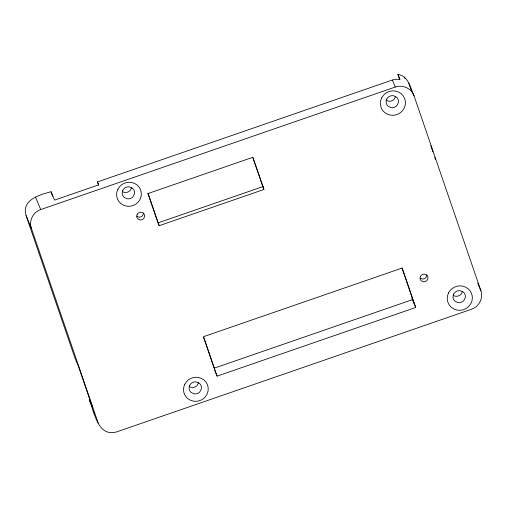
<?xml version="1.0" encoding="UTF-8"?>
<svg xmlns="http://www.w3.org/2000/svg" width="507" height="507" viewBox="0 0 507 507"><rect width="100%" height="100%" fill="white"/><g stroke="black" fill="none" stroke-linecap="round" stroke-linejoin="round"><path stroke-width="0.76" d="M131.744 187.527L130.312 190.347A6.306 6.198 -22.7 0 1 124.437 192.375L122.916 191.893M198.649 382.544L197.21 385.364A6.306 6.198 -22.7 0 1 191.342 387.392L189.814 386.911M395.669 96.324L394.231 99.138A6.306 6.198 -22.7 0 1 388.362 101.166L386.144 100.247M462.568 291.341L461.129 294.155A6.306 6.198 -22.7 0 1 455.261 296.183L453.74 295.708M397.906 74.415L400.004 79.428L396.144 79.244L392.336 80.036L97.483 181.931L98.707 184.859L54.566 200.113L51.061 191.747C39.673 194.77 21.288 199.758 26.079 215.602L74.89 357.872L78.389 366.231L92.705 407.951L89.213 399.579C94.467 411.811 97.496 437.655 116.965 431.793L471.504 309.27C478.881 306.792 483.501 298.262 480.921 290.796L414.023 95.772C410.347 87.876 408.465 75.796 397.906 74.415L399.706 79.656M414.023 95.772C411.481 88.307 402.59 84.428 395.264 87.039L40.712 209.562C33.329 212.04 28.715 220.57 31.288 228.042L98.206 423.053M263.387 186.456L158 222.877L159.179 225.697L263.9 189.504L252.854 157.303L148.133 193.497L159.179 225.697M214.562 368.044L412.457 299.65L411.995 298.293L415.734 307.489L217.091 376.137L214.708 370.44M420.195 278.115L422.02 278.97A4.037 3.967 -22.7 0 0 425.779 277.671L426.698 275.865A3.847 3.777 -22.7 0 0 426.774 274.864M136.903 216.216L138.728 217.072A4.037 3.967 -22.7 0 0 142.486 215.773L143.405 213.967A3.847 3.777 -22.7 0 0 143.481 212.965M93.003 410.626L94.689 413.978M477.746 283.198L480.921 290.796M392.336 80.036L395.264 87.039M263.9 189.504L253.018 157.937M35.496 197.128L40.712 209.562M26.079 215.602L31.288 228.042M147.759 193.142L157.747 222.129M430.76 145.699L431.97 149.204M408.819 83.344L411.12 90.05M404.599 77.191L405.112 78.686M415.734 307.489L402.197 268.032L203.554 336.68L217.091 376.137M402.045 268.197L414.086 303.306M203.649 337.567L214.588 369.457M97.483 181.931L98.592 185.169M432.198 149.869L432.883 151.878M51.061 191.747L52.614 196.291M434.759 157.455L435.462 159.572M117.916 189.136L116.857 192.128A12.016 11.807 -22.7 0 0 120.742 203.465L123.416 205.17L126.465 206.134A12.612 12.396 -22.7 0 0 138.208 202.071L140.021 199.435L141.079 196.437A12.016 11.807 -22.7 0 0 137.194 185.099L134.52 183.401L131.471 182.438A12.612 12.396 -22.7 0 0 119.728 186.494L117.916 189.136M122.846 190.29L122.32 191.785A6.008 5.9 -22.7 0 0 124.259 197.457L127.124 198.788A6.306 6.198 -22.7 0 0 132.992 196.76L134.431 193.94A6.008 5.9 -22.7 0 0 132.485 188.268L129.627 186.937A6.306 6.198 -22.7 0 0 123.752 188.965L122.846 190.29M137.175 214.448L136.833 215.412A3.847 3.777 -22.7 0 0 138.081 219.037L139.913 219.892A4.037 3.967 -22.7 0 0 143.665 218.593L144.584 216.787A3.847 3.777 -22.7 0 0 143.342 213.162L141.51 212.306A4.037 3.967 -22.7 0 0 137.752 213.605L137.175 214.448M184.821 384.154L183.756 387.145A12.016 11.807 -22.7 0 0 187.647 398.483L190.321 400.188L193.37 401.151A12.612 12.396 -22.7 0 0 205.107 397.095L206.919 394.452L207.984 391.461A12.016 11.807 -22.7 0 0 204.093 380.117L201.418 378.418L198.37 377.455A12.612 12.396 -22.7 0 0 186.633 381.511L184.821 384.154M189.751 385.307L189.219 386.803A6.008 5.9 -22.7 0 0 191.164 392.475L194.023 393.806A6.306 6.198 -22.7 0 0 199.897 391.778L201.33 388.958A6.008 5.9 -22.7 0 0 199.39 383.292L196.526 381.961A6.306 6.198 -22.7 0 0 190.657 383.989L189.751 385.307M381.657 97.845L380.58 100.887A12.206 11.997 -22.7 0 0 384.534 112.408L387.247 114.138L390.346 115.114A12.814 12.593 -22.7 0 0 402.273 110.995L404.117 108.308L405.194 105.266A12.206 11.997 -22.7 0 0 401.24 93.751L398.527 92.02L395.428 91.038A12.814 12.593 -22.7 0 0 383.501 95.164L381.657 97.845M386.765 99.08L386.239 100.582A6.008 5.9 -22.7 0 0 388.185 106.248L391.043 107.579A6.306 6.198 -22.7 0 0 396.911 105.551L398.35 102.737A6.008 5.9 -22.7 0 0 396.404 97.065L393.546 95.734A6.306 6.198 -22.7 0 0 387.678 97.762L386.765 99.08M420.468 276.347L420.126 277.31A3.847 3.777 -22.7 0 0 421.374 280.935L423.206 281.791A4.037 3.967 -22.7 0 0 426.957 280.491L427.883 278.685A3.847 3.777 -22.7 0 0 426.634 275.06L424.803 274.205A4.037 3.967 -22.7 0 0 421.044 275.504L420.468 276.347M448.562 292.869L447.485 295.904A12.206 11.997 -22.7 0 0 451.433 307.426L454.152 309.156L457.251 310.132A12.814 12.593 -22.7 0 0 469.178 306.013L471.016 303.325L472.093 300.29A12.206 11.997 -22.7 0 0 468.145 288.768L465.432 287.038L462.333 286.062A12.814 12.593 -22.7 0 0 450.406 290.181L448.562 292.869M453.67 294.104L453.138 295.6A6.008 5.9 -22.7 0 0 455.083 301.266L457.941 302.603A6.306 6.198 -22.7 0 0 463.816 300.569L465.249 297.755A6.008 5.9 -22.7 0 0 463.309 292.083L460.445 290.752A6.306 6.198 -22.7 0 0 454.576 292.78L453.67 294.104"/></g></svg>
